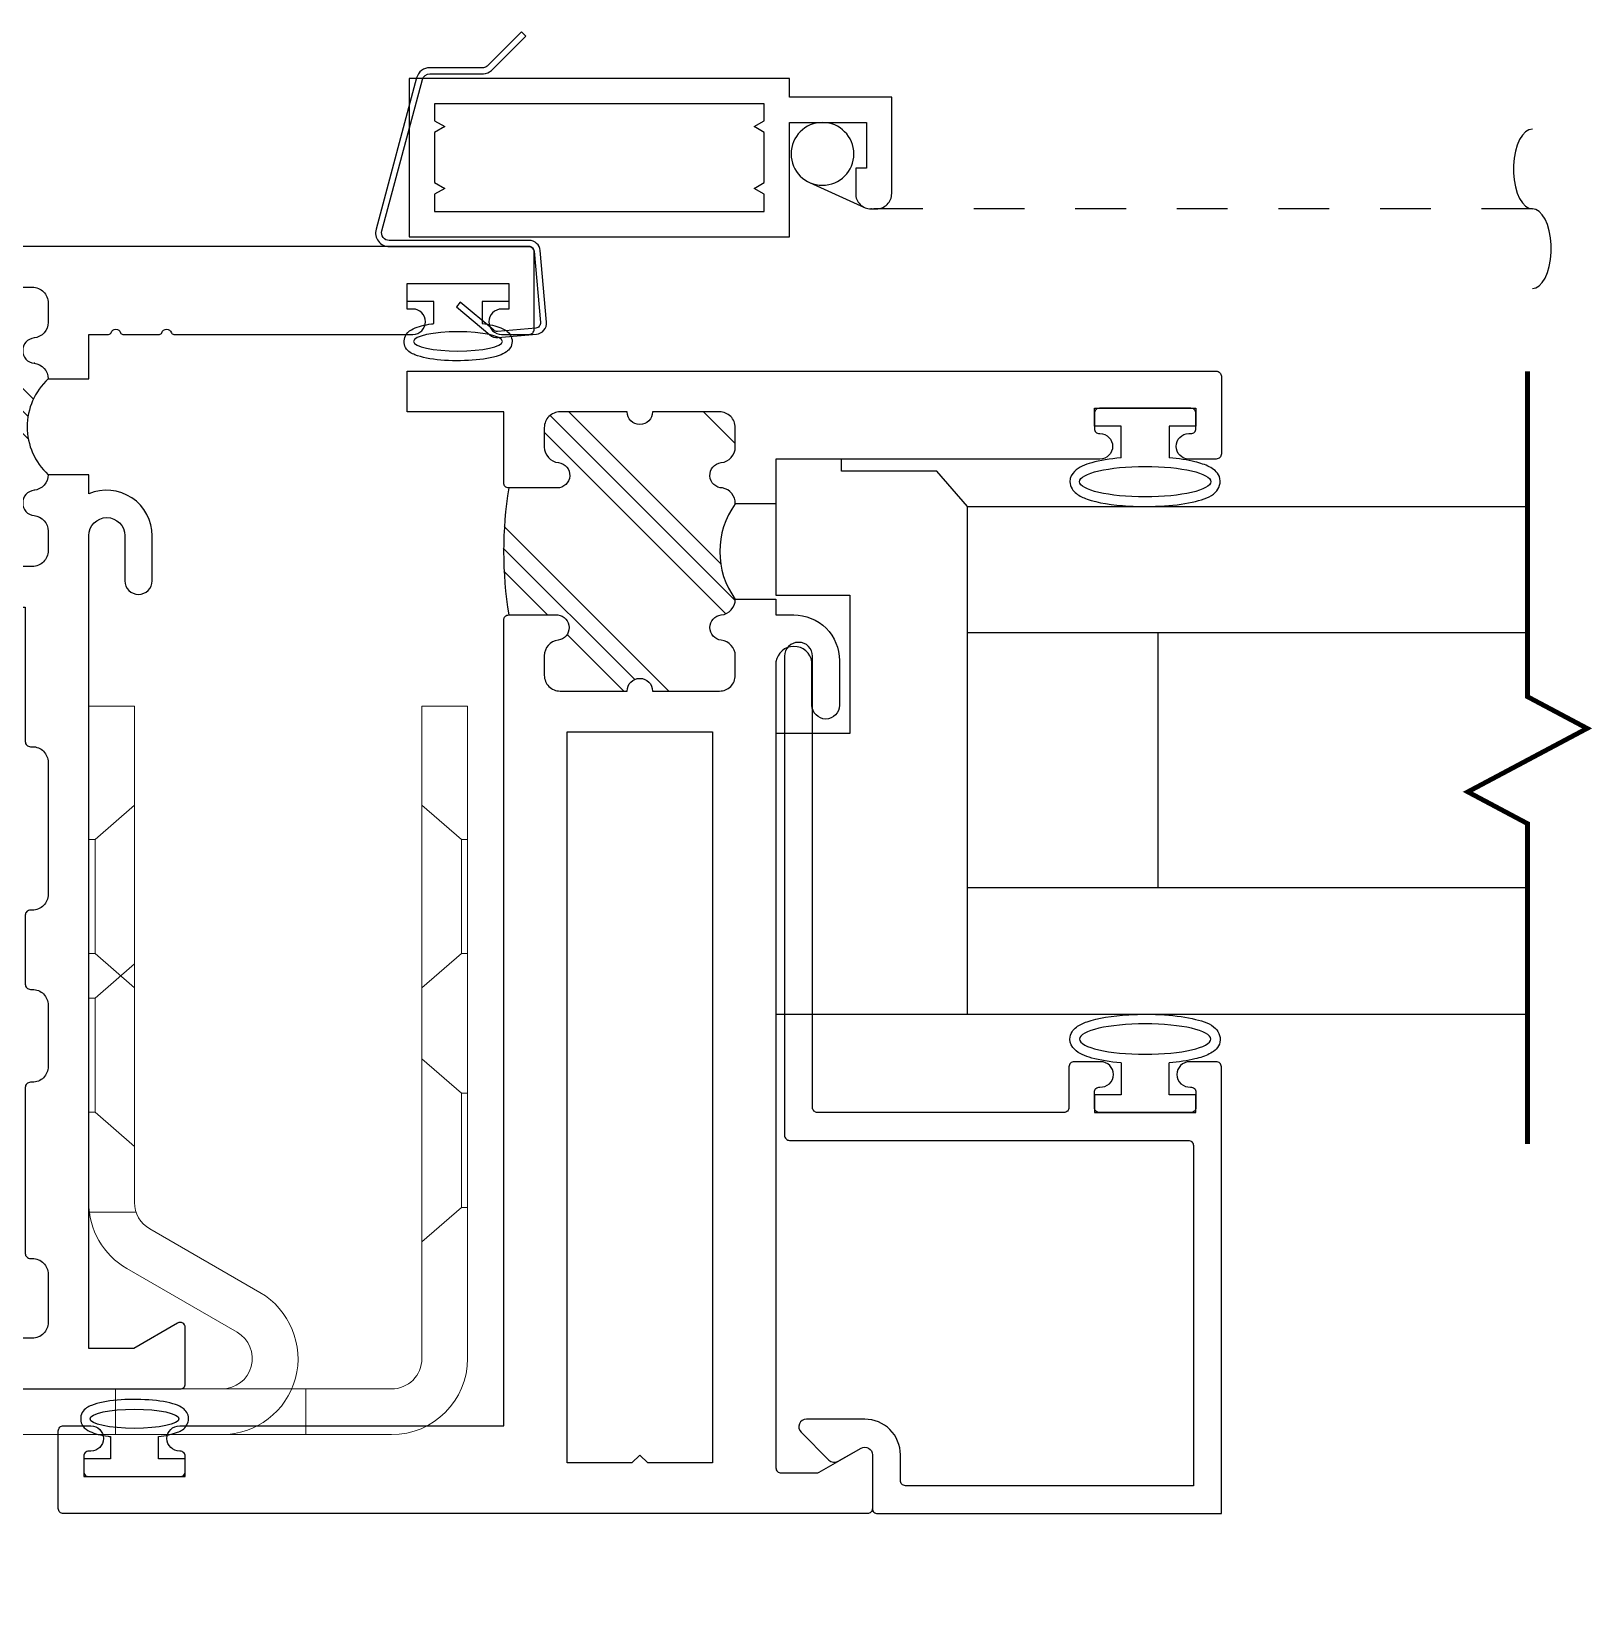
# Model space of a CAD drawing. Extents: x -138 to 168, y -127 to 80.
# Drawn here: x 4.164 to 7.237, y 52.118 to 55.246 of the extents above; entities that cross this region are included whole.
import ezdxf

# ---------------------------------------------------------------- set-up
doc = ezdxf.new("R2010")
doc.units = 0
doc.header["$MEASUREMENT"] = 0
doc.linetypes.add('HIDDEN', pattern=[0.375, 0.25, -0.125])
doc.layers.get('0').update_dxf_attribs({"linetype": 'CONTINUOUS'})
for name, color, linetype in [('DIM', 7, 'CONTINUOUS'), ('FRAME', 1, 'CONTINUOUS'), ('GEOMETRY', 1, 'CONTINUOUS'), ('GLASS', 7, 'CONTINUOUS'), ('MISC', 7, 'CONTINUOUS'), ('SCREEN', 5, 'CONTINUOUS'), ('SCREEN_CLIP', 7, 'CONTINUOUS'), ('VENT', 5, 'CONTINUOUS')]:
    doc.layers.add(name, color=color, linetype=linetype)

# ---------------------------------------------------------------- blocks, each defined once
blk = doc.blocks.new('05P19-BLOCK-OG')
h = blk.add_hatch()
h.set_pattern_fill('PLAST', angle=45, style=0)
h.paths.add_polyline_path([(0.0065, 1.12, -1), (0.0065, 1.17), (0.0065, 1.302, 0.414214), (-0.0245, 1.333), (-0.0628, 1.333, 0.38311), (-0.0936, 1.3053, -0.947716), (-0.1435, 1.308), (-0.1435, 1.403, 0.081165), (-0.3935, 1.403), (-0.3935, 1.308, -0.947716), (-0.4434, 1.3053, 0.38311), (-0.4742, 1.333), (-0.5125, 1.333, 0.414214), (-0.5435, 1.302), (-0.5435, 1.17, -1), (-0.5435, 1.12), (-0.5435, 0.988, 0.414214), (-0.5125, 0.957), (-0.4742, 0.957, 0.38311), (-0.4434, 0.9847, -0.898027), (-0.3936, 0.9847, 0.009247), (-0.3935, 0.9835, 0.372543), (-0.3628, 0.957, -0.436275), (-0.1742, 0.957, 0.38311), (-0.1434, 0.9847, -0.898027), (-0.0936, 0.9847, 0.38311), (-0.0628, 0.957), (-0.0245, 0.957, 0.414214), (0.0065, 0.988)])
for points in [[(-0.3935, 0.9835, -0.009247), (-0.3936, 0.9847, 0.898027), (-0.4434, 0.9847, -0.38311), (-0.4742, 0.957), (-0.5125, 0.957, -0.414214), (-0.5435, 0.988), (-0.5435, 1.12, 1), (-0.5435, 1.17), (-0.5435, 1.302, -0.414214), (-0.5125, 1.333), (-0.4742, 1.333, -0.38311), (-0.4434, 1.3053, 0.947716), (-0.3935, 1.308), (-0.3935, 1.403, 0.414214), (-0.4035, 1.413), (-2.0735, 1.413, -0.414214), (-2.0835, 1.423), (-2.0835, 1.852), (-1.7605, 1.852, 0.414214), (-1.7505, 1.862), (-1.7505, 1.922, 0.414214), (-1.7605, 1.932), (-2.1535, 1.932, 0.414214), (-2.1635, 1.922), (-2.1635, 0.697, 0.414214), (-2.1535, 0.687), (-2.0425, 0.687, 0.57735), (-2.0338, 0.702), (-2.0835, 0.788), (-2.0835, 0.877), (-0.4829, 0.877, -1), (-0.4829, 0.806), (-0.5716, 0.806, 1), (-0.5716, 0.752), (-0.4835, 0.752, 0.536675), (-0.4006, 0.877), (-0.3628, 0.877), (-0.3628, 0.957, -0.38311), (-0.3936, 0.9847)], [(-0.1435, 0.9835, 0.009247), (-0.1434, 0.9847, -0.38311), (-0.1742, 0.957), (-0.1742, 0.877), (-0.0865, 0.877), (-0.0865, 0.8379, 0.317837), (-0.0832, 0.8332, -0.707107), (-0.0832, 0.8143, 0.317837), (-0.0865, 0.8096), (-0.0865, 0.7379, 0.317837), (-0.0832, 0.7332, -0.707107), (-0.0832, 0.7143, 0.317837), (-0.0865, 0.7096), (-0.0865, 0.239, 1), (-0.0365, 0.239), (-0.0365, 0.25), (0.0135, 0.25), (0.0135, 0.05), (-0.0365, 0.05), (-0.0365, 0.0641, 1), (-0.0865, 0.0641), (-0.0865, 0.01, 0.414214), (-0.0765, 0), (0.0765, 0, 0.414214), (0.0865, 0.01), (0.0865, 1.922, 0.414214), (0.0765, 1.932), (-0.3165, 1.932, 0.414214), (-0.3265, 1.922), (-0.3265, 1.862, 0.414214), (-0.3165, 1.852), (-0.0035, 1.852, -0.414214), (0.0065, 1.842), (0.0065, 1.423, -0.414214), (-0.0035, 1.413), (-0.1335, 1.413, 0.414214), (-0.1435, 1.403), (-0.1435, 1.308, 0.947716), (-0.0936, 1.3053, -0.38311), (-0.0628, 1.333), (-0.0245, 1.333, -0.414214), (0.0065, 1.302), (0.0065, 1.17, 1), (0.0065, 1.12), (0.0065, 0.988, -0.414214), (-0.0245, 0.957), (-0.0628, 0.957, -0.38311), (-0.0936, 0.9847, 0.898027), (-0.1434, 0.9847)]]:
    blk.add_lwpolyline(points, format="xyb")
blk.add_lwpolyline([(-1.3765, 0.988, -0.414214), (-1.4075, 0.957), (-1.5285, 0.957, -0.414214), (-1.5595, 0.988), (-1.5595, 0.992, 0.414214), (-1.5695, 1.002), (-1.8965, 1.002, 0.414214), (-1.9065, 0.992), (-1.9065, 0.988, -0.414214), (-1.9375, 0.957), (-2.0325, 0.957, -0.414214), (-2.0635, 0.988), (-2.0635, 1.132, 1), (-2.0635, 1.162), (-2.0635, 1.302, -0.414214), (-2.0325, 1.333), (-1.9375, 1.333, -0.414214), (-1.9065, 1.302), (-1.9065, 1.302), (-1.9065, 1.298, 0.414214), (-1.8965, 1.288), (-1.7605, 1.288, 0.414214), (-1.7505, 1.298), (-1.7505, 1.302), (-1.7505, 1.302, -0.414214), (-1.7195, 1.333), (-1.4075, 1.333, -0.414214), (-1.3765, 1.302), (-1.3765, 1.302), (-1.3765, 1.298, 0.414214), (-1.3665, 1.288), (-1.1555, 1.288, 0.414214), (-1.1455, 1.298), (-1.1455, 1.302), (-1.1455, 1.302, -0.414214), (-1.1145, 1.333), (-0.8025, 1.333, -0.414214), (-0.7715, 1.302), (-0.7715, 1.302), (-0.7715, 1.298, 0.414214), (-0.7615, 1.288), (-0.6235, 1.288), (-0.6235, 1.002), (-0.8885, 1.002, 0.414214), (-0.8985, 0.992), (-0.8985, 0.988, -0.414214), (-0.9295, 0.957), (-1.1895, 0.957, -0.414214), (-1.2205, 0.988), (-1.2205, 0.992, 0.414214), (-1.2305, 1.002), (-1.3665, 1.002, 0.414214), (-1.3765, 0.992)], format="xyb", close=True)
at = {"color": 7}
for centre, radius, start, end in [((-0.2685, 0.638), 0.7751, 80.7195, 99.2805), ((-0.2685, 0.8695), 0.1287, 42.8591, 137.1409)]:
    blk.add_arc(centre, radius, start, end, dxfattribs=at)
blk = doc.blocks.new('05P11-Z-BAR')
h = blk.add_hatch()
h.set_pattern_fill('PLAST', angle=45, style=0)
h.set_pattern_definition([(45, (-0.3846, -1e-07), (-0.176777, 0.176777), []), (45, (-0.4067, 0.0221), (-0.176777, 0.176777), []), (45, (-0.4288, 0.0442), (-0.176777, 0.176777), [])])
h.paths.add_polyline_path([(0.0065, 1.12, -0.414214), (-0.0185, 1.145, -0.414214), (0.0065, 1.17), (0.0065, 1.302, 0.414214), (-0.0245, 1.333), (-0.0628, 1.333, 0.38311), (-0.0936, 1.3053, -0.947716), (-0.1435, 1.308), (-0.1435, 1.403, 0.087329), (-0.3935, 1.403), (-0.3935, 1.308, -1), (-0.4435, 1.308, 0.352985), (-0.4733, 1.333), (-0.5125, 1.333, 0.414214), (-0.5435, 1.302), (-0.5435, 1.17, -0.414214), (-0.5185, 1.145, -0.414214), (-0.5435, 1.12), (-0.5435, 0.988, 0.414214), (-0.5125, 0.957), (-0.4742, 0.957, 0.38311), (-0.4434, 0.9847, -0.898027), (-0.3936, 0.9847, 0.38311), (-0.3628, 0.957, -0.325577), (-0.1745, 0.957, 0.363634), (-0.1435, 0.982, -0.947716), (-0.0936, 0.9847, 0.38311), (-0.0628, 0.957), (-0.0245, 0.957, 0.414214), (0.0065, 0.988)])
blk.add_line((-0.0865, 0.877), (-0.0865, 0.877))
for points in [[(-2.1635, 2.28, -0.414214), (-2.1535, 2.29), (-2.0005, 2.29, -0.414214), (-1.9905, 2.28), (-1.9905, 2.226, -1), (-2.0405, 2.226), (-2.0405, 2.23, 0.414214), (-2.0505, 2.24), (-2.0805, 2.24, 0.414214), (-2.0905, 2.23), (-2.0905, 2.05, 0.414214), (-2.0805, 2.04), (-2.0505, 2.04, 0.414214), (-2.0405, 2.05), (-2.0405, 2.051, -1), (-1.9905, 2.051), (-1.9905, 1.413), (-0.4035, 1.413, -0.414214), (-0.3935, 1.403), (-0.3935, 1.3065, -0.888834), (-0.4432, 1.306, 0.377258), (-0.4739, 1.333), (-0.5125, 1.333, 0.414214), (-0.5435, 1.302), (-0.5435, 1.17, -1), (-0.5435, 1.12), (-0.5435, 0.988, 0.414214), (-0.5125, 0.957), (-0.4742, 0.957, 0.383109), (-0.4434, 0.9847, -0.898027), (-0.3936, 0.9847, 0.38311), (-0.3628, 0.957), (-0.3628, 0.877), (-0.3935, 0.877), (-0.3935, 0.842, -0.414214), (-0.4835, 0.752), (-0.5715, 0.752, -1), (-0.5715, 0.806), (-0.486, 0.806, 0.859155), (-0.486, 0.877), (-2.0735, 0.877, 0.414214), (-2.0835, 0.867), (-2.0835, 0.797, 0.131652), (-2.0822, 0.792), (-2.0345, 0.7095, -0.577353), (-2.0475, 0.687), (-2.1535, 0.687, -0.414214), (-2.1635, 0.697), (-2.1635, 2.28)], [(-0.0245, 0.957, 0.414214), (0.0065, 0.988), (0.0065, 1.12, -1), (0.0065, 1.17), (0.0065, 1.302, 0.414214), (-0.0245, 1.333), (-0.0628, 1.333, 0.38311), (-0.0936, 1.3053, -0.947716), (-0.1435, 1.308), (-0.1435, 1.403, -0.414214), (-0.1335, 1.413), (0.0065, 1.413), (0.0065, 1.603), (0.0865, 1.603), (0.0865, 0.01, -0.414214), (0.0765, 0), (-0.0765, 0, -0.414214), (-0.0865, 0.01), (-0.0865, 0.064, -1), (-0.0365, 0.064), (-0.0365, 0.06, 0.414214), (-0.0265, 0.05), (0.0035, 0.05, 0.414214), (0.0135, 0.06), (0.0135, 0.24, 0.414214), (0.0035, 0.25), (-0.0265, 0.25, 0.414214), (-0.0365, 0.24), (-0.0365, 0.239, -1), (-0.0865, 0.239), (-0.0865, 0.877), (-0.1745, 0.877), (-0.1745, 0.957, 0.363634), (-0.1435, 0.982, -0.947716), (-0.0936, 0.9847, 0.38311), (-0.0628, 0.957), (-0.0245, 0.957)]]:
    blk.add_lwpolyline(points, format="xyb")
blk.add_lwpolyline([(-2.0635, 1.1605), (-2.0635, 1.288), (-0.6235, 1.288), (-0.6235, 1.002), (-2.0635, 1.002), (-2.0635, 1.1295), (-2.0485, 1.145)], close=True)
at = {"color": 7}
for centre, radius, start, end in [((-0.2685, 0.638), 0.7751, 80.7195, 99.2805), ((-0.2687, 0.8277), 0.1599, 53.9319, 126.0681)]:
    blk.add_arc(centre, radius, start, end, dxfattribs=at)
blk = doc.blocks.new('*U102')
at = {"layer": 'GEOMETRY'}
blk.add_lwpolyline([(1.4497, 19.51), (1.4934, 19.51), (1.4934, 19.4575), (1.5284, 19.4575), (1.5284, 19.6575), (1.4934, 19.6575), (1.4934, 19.605), (1.4497, 19.605)], dxfattribs=at)
blk.add_ellipse((1.4146, 19.5575), major_axis=(0, 0.0875), ratio=0.216465, dxfattribs=at)
blk.add_open_spline([(1.4497, 19.605), (1.4479, 19.6196), (1.4452, 19.632), (1.4383, 19.6489), (1.4357, 19.6556), (1.4232, 19.6627), (1.419, 19.6641), (1.4146, 19.6641), (1.4047, 19.6641), (1.3979, 19.658), (1.3906, 19.6485), (1.3885, 19.6437), (1.3818, 19.6245), (1.379, 19.6063), (1.3747, 19.5447), (1.3775, 19.4988), (1.3909, 19.4662), (1.3935, 19.4597), (1.4094, 19.4502), (1.4218, 19.4509), (1.4345, 19.4597), (1.4372, 19.4646), (1.4443, 19.4794), (1.447, 19.4913), (1.4493, 19.5071), (1.4495, 19.5085), (1.4497, 19.51)], degree=3, knots=[5.253202, 5.253202, 5.253202, 5.253202, 5.797173, 5.797173, 6.160155, 6.160155, 6.283185, 6.283185, 6.283185, 6.559914, 6.559914, 6.836642, 6.836642, 7.54361, 7.54361, 8.941834, 8.941834, 9.296554, 9.296554, 9.572552, 9.572552, 9.848549, 9.848549, 10.398843, 10.398843, 10.454782, 10.454782, 10.454782, 10.454782], dxfattribs=at)
blk = doc.blocks.new('*U103')
at = {"layer": 'GEOMETRY'}
blk.add_lwpolyline([(1.607, 19.51), (1.5634, 19.51), (1.5634, 19.4575), (1.5284, 19.4575), (1.5284, 19.6575), (1.5634, 19.6575), (1.5634, 19.605), (1.607, 19.605)], dxfattribs=at)
at = {"layer": 'GEOMETRY', "extrusion": (0, 0, -1)}
blk.add_ellipse((1.6422, 19.5575), major_axis=(0, 0.0875), ratio=0.216465, dxfattribs=at)
at = {"layer": 'GEOMETRY'}
blk.add_open_spline([(1.607, 19.605), (1.6089, 19.6196), (1.6116, 19.632), (1.6185, 19.6489), (1.6211, 19.6556), (1.6336, 19.6627), (1.6378, 19.6641), (1.6422, 19.6641), (1.6521, 19.6641), (1.6589, 19.658), (1.6662, 19.6485), (1.6682, 19.6437), (1.675, 19.6245), (1.6778, 19.6063), (1.6821, 19.5447), (1.6793, 19.4988), (1.6659, 19.4662), (1.6633, 19.4597), (1.6474, 19.4502), (1.635, 19.4509), (1.6222, 19.4597), (1.6196, 19.4646), (1.6125, 19.4794), (1.6098, 19.4913), (1.6074, 19.5071), (1.6072, 19.5085), (1.607, 19.51)], degree=3, knots=[5.253202, 5.253202, 5.253202, 5.253202, 5.797173, 5.797173, 6.160155, 6.160155, 6.283185, 6.283185, 6.283185, 6.559914, 6.559914, 6.836642, 6.836642, 7.54361, 7.54361, 8.941834, 8.941834, 9.296554, 9.296554, 9.572552, 9.572552, 9.848549, 9.848549, 10.398843, 10.398843, 10.454782, 10.454782, 10.454782, 10.454782], dxfattribs=at)
blk = doc.blocks.new('05P09-1in_GLASS_STOP')
for p, q in [((-1.3385, 0.25), (-1.3735, 0.25)), ((-1.3735, 0.25), (-1.3735, 0.05)), ((-1.3385, 0.1975), (-1.3385, 0.25)), ((-0.0215, 0.1975), (-0.0215, 0.25)), ((-0.0215, 0.25), (0.0135, 0.25)), ((0.0135, 0.25), (0.0135, 0.05)), ((-1.2759, 0.1975), (-1.3385, 0.1975)), ((-0.0841, 0.1975), (-0.0215, 0.1975)), ((-1.3385, 0.05), (-1.3385, 0.1025)), ((-1.3385, 0.1025), (-1.2758, 0.1025)), ((-0.0215, 0.1025), (-0.0842, 0.1025)), ((-0.0215, 0.05), (-0.0215, 0.1025)), ((-1.3735, 0.05), (-1.3385, 0.05)), ((0.0135, 0.05), (-0.0215, 0.05))]:
    blk.add_line(p, q)
blk.add_lwpolyline([(-2.0345, 0.7095, -0.57735), (-2.0475, 0.687), (-2.1535, 0.687, 0.414214), (-2.1635, 0.677), (-2.1635, 0), (-1.2835, 0, 0.414214), (-1.2735, 0.01), (-1.2735, 0.0625, 0.414214), (-1.2985, 0.0875, 0.435311), (-1.3234, 0.0607, -0.435311), (-1.3334, 0.05), (-1.3635, 0.05, -0.414214), (-1.3735, 0.06), (-1.3735, 0.24, -0.414214), (-1.3635, 0.25), (-1.3334, 0.25, -0.435311), (-1.3234, 0.2393, 0.435311), (-1.2985, 0.2125, 0.414214), (-1.2735, 0.2375), (-1.2735, 0.29, 0.414214), (-1.2835, 0.3), (-1.3635, 0.3, -0.414214), (-1.3735, 0.31), (-1.3735, 0.795, -0.414214), (-1.3635, 0.805), (-0.4745, 0.805, 0.414214), (-0.4475, 0.832), (-0.4475, 0.833, 0.414214), (-0.4745, 0.86), (-1.4185, 0.86, 0.414214), (-1.4285, 0.85), (-1.4285, 0.065, -0.414214), (-1.4385, 0.055), (-2.1085, 0.055), (-2.1085, 0.622, -0.414214), (-2.0985, 0.632), (-2.0475, 0.632, 0.414214), (-1.9775, 0.702), (-1.9775, 0.817, 0.668179), (-2.0031, 0.8276), (-2.0581, 0.7726, 0.339454), (-2.0605, 0.7545)], format="xyb", close=True)
at = {"extrusion": (0, 0, -1)}
blk.add_ellipse((-1.2289, 0.15), major_axis=(0, 0.1291), ratio=0.232303, dxfattribs=at)
blk.add_ellipse((-0.1311, 0.15), major_axis=(0, 0.1291), ratio=0.232303)
for points in [[(-1.2759, 0.1975), (-1.2739, 0.2193), (-1.2707, 0.2391), (-1.2622, 0.2691), (-1.2582, 0.2801), (-1.2445, 0.2938), (-1.2374, 0.2981), (-1.2289, 0.2981), (-1.2182, 0.2981), (-1.2102, 0.2915), (-1.2006, 0.2793), (-1.1975, 0.2724), (-1.1873, 0.2438), (-1.1828, 0.2148), (-1.1782, 0.1362), (-1.1815, 0.0851), (-1.1942, 0.0344), (-1.1983, 0.0218), (-1.2144, 0.0048), (-1.2282, -0.0004), (-1.2494, 0.0081), (-1.2542, 0.0159), (-1.2623, 0.0318), (-1.2654, 0.0412), (-1.2716, 0.0665), (-1.2742, 0.0838), (-1.2758, 0.1025)], [(-0.0841, 0.1975), (-0.0861, 0.2193), (-0.0893, 0.2391), (-0.0978, 0.2691), (-0.1018, 0.2801), (-0.1155, 0.2938), (-0.1226, 0.2981), (-0.1311, 0.2981), (-0.1418, 0.2981), (-0.1498, 0.2915), (-0.1594, 0.2793), (-0.1625, 0.2724), (-0.1727, 0.2438), (-0.1772, 0.2148), (-0.1818, 0.1362), (-0.1785, 0.0851), (-0.1658, 0.0344), (-0.1617, 0.0218), (-0.1456, 0.0048), (-0.1318, -0.0004), (-0.1106, 0.0081), (-0.1058, 0.0159), (-0.0977, 0.0318), (-0.0946, 0.0412), (-0.0884, 0.0665), (-0.0858, 0.0838), (-0.0842, 0.1025)]]:
    blk.add_open_spline(points, degree=3, knots=[5.075676, 5.075676, 5.075676, 5.075676, 5.596595, 5.596595, 6.055763, 6.055763, 6.283185, 6.283185, 6.283185, 6.572914, 6.572914, 6.862642, 6.862642, 7.608886, 7.608886, 8.676451, 8.676451, 9.18434, 9.18434, 9.518242, 9.518242, 9.852144, 9.852144, 10.186046, 10.186046, 10.631436, 10.631436, 10.631436, 10.631436])
blk = doc.blocks.new('114-FLAT_SCREEN')
blk.add_line((0.1415, 0.603), (0.1415, 0.602))
at = {"linetype": 'HIDDEN'}
blk.add_line((0.1935, 0.481), (0.1442, 0.5896), dxfattribs=at)
blk.add_lwpolyline([(0.3985, 0.442), (0.3985, -0.307), (0.0865, -0.307), (0.0865, 0.442), (0.3115, 0.442), (0.3115, 0.593), (0.2215, 0.593), (0.2215, 0.572), (0.1715, 0.572, -0.414214), (0.1415, 0.602), (0.1415, 0.613, -0.414214), (0.1715, 0.643), (0.3615, 0.643), (0.3615, 0.442)], format="xyb", close=True)
blk.add_lwpolyline([(0.292, -0.257), (0.1934, -0.257), (0.1818, -0.237), (0.1703, -0.257), (0.1365, -0.257), (0.1365, 0.392), (0.1703, 0.392), (0.1818, 0.372), (0.1934, 0.392), (0.292, 0.392), (0.3035, 0.372), (0.315, 0.392), (0.3485, 0.392), (0.3485, -0.257), (0.315, -0.257), (0.3035, -0.237)], close=True)
blk.add_circle((0.2497, 0.5066), 0.0618)
blk = doc.blocks.new('189-001_250-T')
at = {"color": 7, "linetype": 'Continuous', "lineweight": 15}
for p, q in [((-0.5322, 0.538), (-0.4069, 0.755)), ((-0.329, 0.71), (-0.4542, 0.493)), ((-0.217, 0), (-0.217, 0.68)), ((-0.127, 0.68), (-0.127, 0)), ((-1.562, 0.418), (-1.562, 0.508)), ((-1.562, 0.508), (-0.5842, 0.508)), ((-0.5842, 0.418), (-1.562, 0.418)), ((-0.0714, 0.105), (-0.1217, 0.1796))]:
    blk.add_line(p, q, dxfattribs=at)
at = {"color": 7, "linetype": 'HIDDEN', "lineweight": 0}
for p, q in [((-1.3669, 0.508), (-1.2995, 0.4304)), ((-1.0746, 0.4304), (-1.0071, 0.508)), ((-1.0545, 0.508), (-0.987, 0.4304)), ((-0.7621, 0.4304), (-0.6946, 0.508)), ((-0.5655, 0.4192), (-0.5655, 0.511)), ((-1.2995, 0.4304), (-1.0746, 0.4304)), ((-1.2995, 0.4304), (-1.2995, 0.418)), ((-1.0746, 0.418), (-1.0746, 0.4304)), ((-0.987, 0.4304), (-0.7621, 0.4304)), ((-0.987, 0.4304), (-0.987, 0.418)), ((-0.7621, 0.418), (-0.7621, 0.4304))]:
    blk.add_line(p, q, dxfattribs=at)
at = {"color": 7, "linetype": 'Continuous', "lineweight": 15}
for centre, radius, start, end in [((-0.277, 0.68), 0.15, 360, 150), ((-0.277, 0.68), 0.06, 360, 150), ((-0.5842, 0.568), 0.06, 270, 330), ((-0.5842, 0.568), 0.15, 270, 330), ((0, 0), 0.217, 180, 124.12), ((0, 0), 0.127, 180, 124.2051)]:
    blk.add_arc(centre, radius, start, end, dxfattribs=at)
blk = doc.blocks.new('189-002')
at = {"color": 7, "linetype": 'Continuous', "lineweight": 15}
for p, q in [((-1.074, 1.562), (-1.164, 1.562)), ((-1.164, 1.562), (-1.164, 0.277)), ((-1.074, 0.277), (-1.074, 1.562)), ((-0.8455, 0.217), (-1.014, 0.217)), ((-0.8455, 0.127), (-0.8455, 0.217)), ((-0.6777, 0.217), (-0.8455, 0.217)), ((-0.6777, 0.217), (-0.4705, 0.217)), ((-0.4705, 0.217), (-0.4705, 0.127)), ((-0.4705, 0.217), (0, 0.217)), ((-1.014, 0.127), (-0.8455, 0.127)), ((-0.8455, 0.127), (-0.6777, 0.127)), ((-0.6777, 0.127), (-0.4705, 0.127)), ((0, 0.127), (-0.4705, 0.127)), ((-0.1787, 0.1231), (-0.105, 0.0714))]:
    blk.add_line(p, q, dxfattribs=at)
at = {"color": 7, "linetype": 'HIDDEN', "lineweight": 0}
for p, q in [((-1.1516, 1.2995), (-1.074, 1.3669)), ((-1.164, 1.2995), (-1.1516, 1.2995)), ((-1.1516, 1.0746), (-1.1516, 1.2995)), ((-1.1516, 1.0746), (-1.164, 1.0746)), ((-1.074, 1.0071), (-1.1516, 1.0746)), ((-1.1516, 0.7995), (-1.074, 0.8669)), ((-1.164, 0.7995), (-1.1516, 0.7995)), ((-1.1516, 0.5745), (-1.1516, 0.7995)), ((-1.1516, 0.5745), (-1.164, 0.5745)), ((-1.074, 0.507), (-1.1516, 0.5745)), ((-0.082, 0.217), (-0.082, 0.127)), ((-0.068, 0.127), (-0.068, 0.217)), ((0.068, 0.2062), (0.068, 0.127)), ((0.082, 0.2009), (0.082, 0.127)), ((0, 0.127), (0.068, 0.127))]:
    blk.add_line(p, q, dxfattribs=at)
at = {"color": 7, "linetype": 'Continuous', "lineweight": 15}
for centre, radius, start, end in [((-1.014, 0.277), 0.15, 180, 270), ((-1.014, 0.277), 0.06, 180, 270), ((0, 0), 0.217, 145.4498, 90), ((0, 0), 0.127, 145.7685, 90)]:
    blk.add_arc(centre, radius, start, end, dxfattribs=at)
blk = doc.blocks.new('183-003')
blk.add_circle((0, 0), 0.125)
blk = doc.blocks.new('250-T_SS_Butt_Hinge')
for name in ['189-002', '183-003']:
    blk.add_blockref(name, (0, 0))
at = {"xscale": -1, "rotation": 90}
blk.add_blockref('189-001_250-T', (0, 0), dxfattribs=at)

msp = doc.modelspace()

# ---------------------------------------------------------------- linework, layer by layer
at = {"layer": 'GLASS', "linetype": 'Continuous'}
for p, q in [((6.0065, 54.3114), (7.1092, 54.3114)), ((6.0065, 54.0634), (7.1092, 54.0634)), ((6.3815, 54.0634), (6.3815, 53.5604)), ((7.1092, 53.5604), (6.0065, 53.5604)), ((6.0065, 53.3114), (7.1092, 53.3114))]:
    msp.add_line(p, q, dxfattribs=at)
at = {"layer": 'GLASS', "const_width": 0.0094}
msp.add_lwpolyline([(7.1092, 53.0557), (7.1092, 53.6869), (6.9918, 53.7494), (7.2267, 53.8744), (7.1092, 53.9369), (7.1092, 54.5779)], dxfattribs=at)
at = {"layer": 'MISC'}
msp.add_lwpolyline([(5.6295, 54.3479), (5.6295, 54.1365), (5.7751, 54.1365), (5.7751, 53.8643), (5.6295, 53.8643), (5.6295, 53.3114), (6.0065, 53.3114), (6.0065, 54.3114), (5.9464, 54.3809), (5.7586, 54.3809), (5.7586, 54.4049)], dxfattribs=at)
at = {"layer": 'SCREEN', "linetype": 'HIDDEN', "ltscale": 0.25}
msp.add_line((7.1189, 54.8977), (5.822, 54.8977), dxfattribs=at)
at = {"layer": 'SCREEN', "flags": 128}
for points in [[(7.1189, 55.0544), (7.112, 55.0531), (7.1054, 55.0491), (7.0993, 55.0427), (7.0938, 55.034), (7.0892, 55.0233), (7.0855, 55.011), (7.083, 54.9975), (7.0818, 54.9833), (7.0818, 54.9688), (7.083, 54.9546), (7.0855, 54.9411), (7.0892, 54.9288), (7.0938, 54.9181), (7.0993, 54.9094), (7.1054, 54.903), (7.112, 54.899), (7.1189, 54.8977)], [(7.1189, 54.741), (7.1257, 54.7423), (7.1323, 54.7463), (7.1385, 54.7527), (7.144, 54.7614), (7.1486, 54.7721), (7.1522, 54.7844), (7.1547, 54.7979), (7.156, 54.8121), (7.156, 54.8266), (7.1547, 54.8408), (7.1522, 54.8543), (7.1486, 54.8666), (7.144, 54.8772), (7.1385, 54.886), (7.1323, 54.8924), (7.1257, 54.8964), (7.1189, 54.8977)]]:
    msp.add_lwpolyline(points, dxfattribs=at)
at = {"layer": 'SCREEN_CLIP'}
msp.add_lwpolyline([(5.1658, 54.6736, -0.414214), (5.1567, 54.6628), (5.0812, 54.6562, -0.198912), (5.0739, 54.6585), (5.0081, 54.7137), (5.0004, 54.7045), (5.0661, 54.6493, 0.198912), (5.0822, 54.6442), (5.1578, 54.6508, 0.414214), (5.1778, 54.6747), (5.1655, 54.8154, 0.388879), (5.1435, 54.8354), (4.8682, 54.8354, -0.493145), (4.8537, 54.8543), (4.9336, 55.1526, -0.339454), (4.9481, 55.1637), (5.0536, 55.1637, 0.198912), (5.0692, 55.1702), (5.1369, 55.2379), (5.1285, 55.2464), (5.0607, 55.1786, -0.198912), (5.0536, 55.1757), (4.9481, 55.1757, 0.339454), (4.922, 55.1557), (4.8421, 54.8574, 0.493145), (4.8682, 54.8234), (5.1435, 54.8234, -0.388879), (5.1535, 54.8143)], format="xyb", close=True, dxfattribs=at)

# ---------------------------------------------------------------- block references
at = {"xscale": -1}
msp.add_blockref('250-T_SS_Butt_Hinge', (3.8585, 52.3564), dxfattribs=at)
at = {"layer": 'DIM', "rotation": 270}
for name, p in [('*U103', (-14.554, 56.2788)), ('*U102', (-15.191, 53.9293))]:
    msp.add_blockref(name, p, dxfattribs=at)
at = {"layer": 'FRAME', "rotation": 90}
msp.add_blockref('05P19-BLOCK-OG', (5.1535, 54.7369), dxfattribs=at)
at = {"layer": 'SCREEN', "xscale": -1, "rotation": 270}
msp.add_blockref('114-FLAT_SCREEN', (5.2145, 54.7562), dxfattribs=at)
at = {"layer": 'VENT'}
for name, rotation in [('05P11-Z-BAR', 90), ('05P09-1in_GLASS_STOP', 89.99999999999962)]:
    msp.add_blockref(name, (6.5065, 54.4914), dxfattribs=dict(at, rotation=rotation))

doc.saveas('drawing.dxf')
